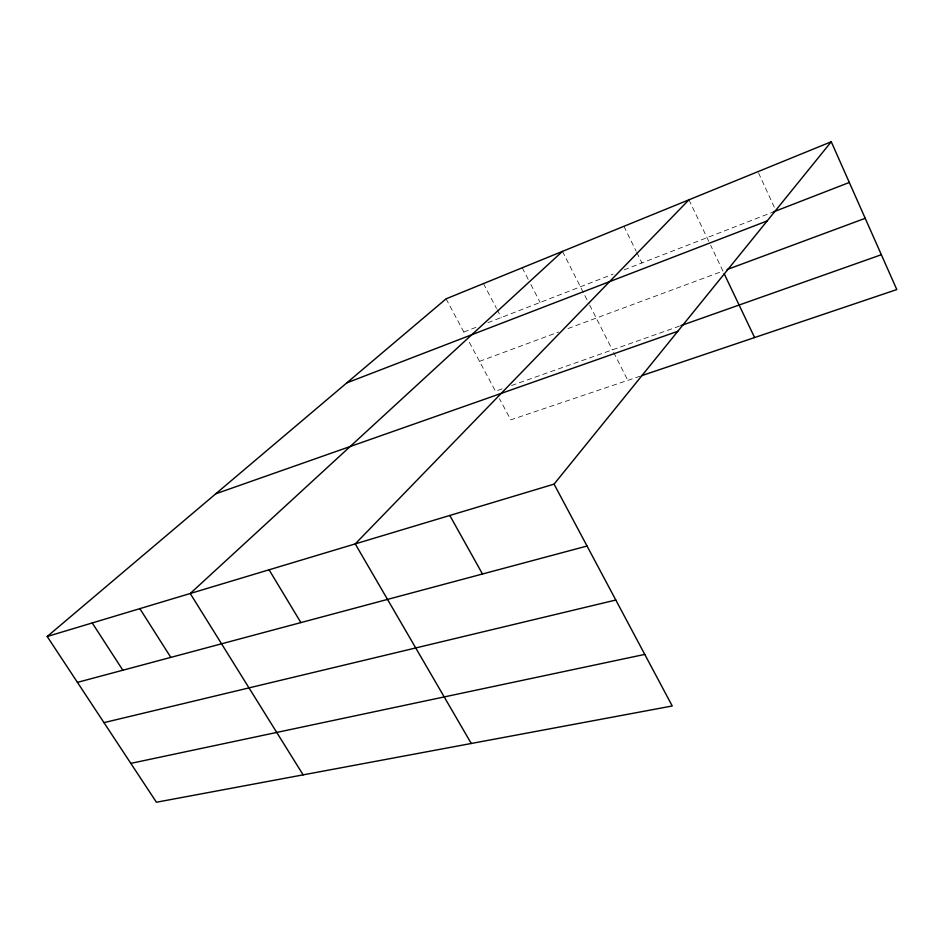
<?xml version="1.0" encoding="UTF-8"?>
<svg xmlns="http://www.w3.org/2000/svg" width="944" height="944" viewBox="0 0 944 944"><rect width="100%" height="100%" fill="white"/><g stroke="black" fill="none" stroke-linecap="round" stroke-linejoin="round"><path stroke-width="0.71" stroke-dasharray="4.72 3.54" d="M463.834 332.052L478.549 326.341M487.906 322.706L613.222 274.079M624.161 269.831L773.313 211.952M479.517 361.363L558.588 332.04M568.005 328.547L722.927 271.081L710.679 245.393M502.173 388.845L495.47 391.217L468.613 340.973M511.565 385.518L679.503 326.117M640.126 376.184L510.775 419.844L499.459 398.687M446.087 298.835L465.203 334.601M483.458 283.601L496.485 308.381M497.169 309.691L501.288 317.514M522.233 267.789L528.192 279.341M530.847 284.474L540.121 302.446M562.482 251.375L588.997 303.744M589.658 305.042L612.361 349.87M613.647 352.407L627.795 380.349M623.913 226.324L636.138 251.175M636.775 252.485L641.92 262.939M688.955 199.798L710.077 244.107M758.551 172.964L774.812 208.294"/><path stroke-width="1.42" d="M554.069 484.13L672.246 705.982L156.433 802.235L47.2 636.492L554.069 484.13L831.263 141.765L896.8 289.56L641.495 375.724M688.955 199.798L355.239 543.897L471.268 743.483M562.482 251.375L190.228 593.505L303.142 774.859M47.2 636.492L446.087 298.835L831.263 141.765M773.313 211.952L849.317 182.463M346.802 382.875L767.165 220.931M727.069 269.547L865.211 218.312M680.884 325.633L881.354 254.727M215.798 493.783L677.816 331.285M77.432 682.37L587.038 546.033M103.97 722.632L615.807 600.03M130.827 763.377L644.764 654.404M92.241 622.957L122.85 670.228M139.842 608.644L170.817 657.39M269.075 569.798L300.888 622.592M449.804 515.471L482.478 573.999M724.166 273.701L754.598 337.551"/></g></svg>
